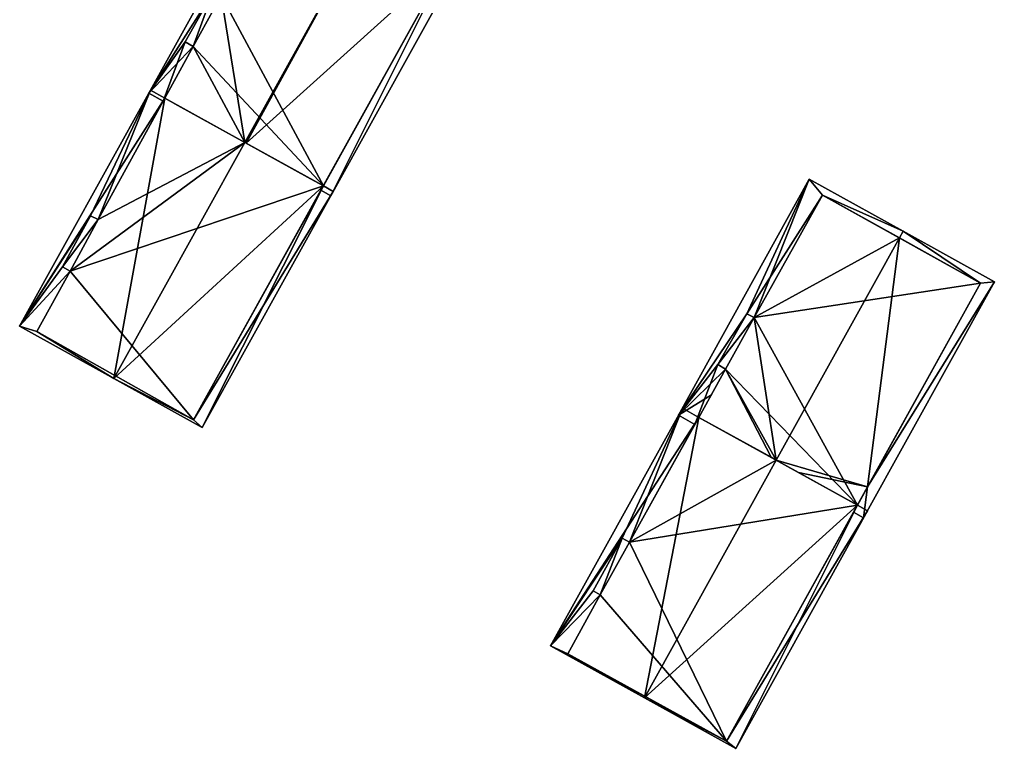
# Model space of a CAD drawing. Extents: x 2679264 to 2679716, y 1246766 to 1247183.
# Drawn here: x 2679467.7 to 2679522.4, y 1246802.2 to 1246843.1 of the extents above; entities that cross this region are included whole.
import ezdxf

# ---------------------------------------------------------------- set-up
doc = ezdxf.new("R2010")
doc.units = 0

msp = doc.modelspace()

# ---------------------------------------------------------------- linework, layer by layer
for points in [[(2679482.15, 1246851.99, 468.604), (2679478.52, 1246844.63, 468.801), (2679474.93, 1246838.98, 468.603)], [(2679482.15, 1246851.99, 468.604), (2679474.93, 1246838.98, 468.603), (2679478.52, 1246844.63, 468.801)], [(2679480.32, 1246836.21, 471.664), (2679478.99, 1246844.45, 469.054), (2679487.35, 1246848.87, 471.664)], [(2679480.39, 1246836.17, 471.62), (2679480.32, 1246836.21, 471.664), (2679487.35, 1246848.87, 471.664)], [(2679487.35, 1246848.87, 471.664), (2679491.73, 1246846.41, 468.941), (2679480.39, 1246836.17, 471.62)], [(2679484.73, 1246833.77, 455.009), (2679491.73, 1246846.41, 455.009), (2679478.99, 1246844.45, 455.009)], [(2679480.39, 1246836.17, 471.62), (2679491.73, 1246846.41, 468.941), (2679484.73, 1246833.77, 468.941)], [(2679485.14, 1246833.22, 468.603), (2679484.59, 1246833.53, 468.941), (2679491.73, 1246846.41, 468.941)], [(2679484.59, 1246833.53, 468.941), (2679485.14, 1246833.22, 468.603), (2679491.73, 1246846.41, 468.941)], [(2679484.73, 1246833.77, 455.009), (2679484.73, 1246833.77, 468.941), (2679491.73, 1246846.41, 468.941)], [(2679491.73, 1246846.41, 455.009), (2679484.73, 1246833.77, 455.009), (2679491.73, 1246846.41, 468.941)], [(2679485.14, 1246833.22, 468.603), (2679491.73, 1246846.41, 468.941), (2679492.39, 1246846.31, 468.604)], [(2679485.14, 1246833.22, 468.603), (2679492.39, 1246846.31, 468.604), (2679491.73, 1246846.41, 468.941)], [(2679478.52, 1246844.63, 468.801), (2679476.98, 1246841.86, 468.803), (2679474.93, 1246838.98, 468.603)], [(2679478.52, 1246844.63, 468.801), (2679474.93, 1246838.98, 468.603), (2679476.98, 1246841.86, 468.803)], [(2679476.98, 1246841.86, 468.803), (2679478.52, 1246844.63, 468.801), (2679477.42, 1246841.59, 469.064)], [(2679478.52, 1246844.63, 468.801), (2679476.98, 1246841.86, 468.803), (2679476.98, 1246841.86, 455.009)], [(2679478.52, 1246844.63, 455.009), (2679478.52, 1246844.63, 468.801), (2679476.98, 1246841.86, 455.009)], [(2679476.98, 1246841.86, 455.009), (2679477.42, 1246841.59, 455.009), (2679478.52, 1246844.63, 455.009)], [(2679478.99, 1246844.45, 469.054), (2679477.42, 1246841.59, 469.064), (2679478.52, 1246844.63, 468.801)], [(2679477.42, 1246841.59, 455.009), (2679478.99, 1246844.45, 455.009), (2679478.52, 1246844.63, 455.009)], [(2679477.42, 1246841.59, 469.064), (2679478.99, 1246844.45, 469.054), (2679480.32, 1246836.21, 471.664)], [(2679477.42, 1246841.59, 455.009), (2679484.73, 1246833.77, 455.009), (2679478.99, 1246844.45, 455.009)], [(2679476.98, 1246841.86, 468.803), (2679475.74, 1246838.52, 469.072), (2679474.93, 1246838.98, 468.603)], [(2679476.98, 1246841.86, 468.803), (2679474.93, 1246838.98, 468.603), (2679477.42, 1246841.59, 469.064)], [(2679476.98, 1246841.86, 468.803), (2679477.42, 1246841.59, 469.064), (2679475.74, 1246838.52, 469.072)], [(2679476.98, 1246841.86, 468.803), (2679477.42, 1246841.59, 469.064), (2679477.42, 1246841.59, 455.009)], [(2679476.98, 1246841.86, 455.009), (2679476.98, 1246841.86, 468.803), (2679477.42, 1246841.59, 455.009)], [(2679474.93, 1246838.98, 468.603), (2679475.74, 1246838.52, 469.072), (2679477.42, 1246841.59, 469.064)], [(2679475.84, 1246838.7, 469.072), (2679477.42, 1246841.59, 469.064), (2679480.32, 1246836.21, 471.664)], [(2679475.84, 1246838.7, 455.009), (2679477.42, 1246841.59, 469.064), (2679475.84, 1246838.7, 469.072)], [(2679475.84, 1246838.7, 455.009), (2679477.42, 1246841.59, 455.009), (2679477.42, 1246841.59, 469.064)], [(2679477.42, 1246841.59, 455.009), (2679475.84, 1246838.7, 455.009), (2679484.73, 1246833.77, 455.009)], [(2679475.84, 1246838.7, 472.311), (2679467.68, 1246825.9, 471.8), (2679475.02, 1246839.14, 471.8)], [(2679475.02, 1246839.14, 471.8), (2679467.68, 1246825.9, 471.8), (2679471.66, 1246832.1, 472.06)], [(2679472.1, 1246831.88, 472.331), (2679475.02, 1246839.14, 471.8), (2679471.66, 1246832.1, 472.06)], [(2679475.84, 1246838.7, 472.311), (2679475.02, 1246839.14, 471.8), (2679472.1, 1246831.88, 472.331)], [(2679472.98, 1246822.96, 475.135), (2679467.68, 1246825.9, 471.8), (2679475.84, 1246838.7, 472.311)], [(2679475.74, 1246838.52, 469.072), (2679475.84, 1246838.7, 472.311), (2679472.1, 1246831.88, 472.331)], [(2679480.32, 1246836.21, 455.009), (2679475.84, 1246838.7, 455.009), (2679472.1, 1246831.88, 455.009)], [(2679472.1, 1246831.88, 455.009), (2679475.74, 1246838.52, 469.072), (2679472.1, 1246831.88, 472.331)], [(2679472.1, 1246831.88, 455.009), (2679475.74, 1246838.52, 455.009), (2679475.74, 1246838.52, 469.072)], [(2679480.32, 1246836.21, 475.135), (2679472.98, 1246822.96, 475.135), (2679475.84, 1246838.7, 472.311)], [(2679475.74, 1246838.52, 469.072), (2679475.84, 1246838.7, 469.072), (2679475.84, 1246838.7, 472.311)], [(2679475.74, 1246838.52, 455.009), (2679475.84, 1246838.7, 455.009), (2679475.84, 1246838.7, 469.072)], [(2679475.74, 1246838.52, 469.072), (2679475.74, 1246838.52, 455.009), (2679475.84, 1246838.7, 469.072)], [(2679480.32, 1246836.21, 471.664), (2679480.32, 1246836.21, 475.135), (2679475.84, 1246838.7, 472.311)], [(2679480.32, 1246836.21, 471.664), (2679475.84, 1246838.7, 472.311), (2679476.57, 1246838.29, 469.493)], [(2679475.84, 1246838.7, 469.072), (2679476.57, 1246838.29, 469.493), (2679475.84, 1246838.7, 472.311)], [(2679484.73, 1246833.77, 455.009), (2679480.32, 1246836.21, 455.009), (2679470.52, 1246828.98, 455.009)], [(2679480.32, 1246836.21, 455.009), (2679472.1, 1246831.88, 455.009), (2679470.52, 1246828.98, 455.009)], [(2679484.73, 1246833.77, 472.168), (2679472.98, 1246822.96, 475.135), (2679480.32, 1246836.21, 475.135)], [(2679484.01, 1246834.16, 469.383), (2679484.73, 1246833.77, 472.168), (2679480.32, 1246836.21, 471.664)], [(2679484.73, 1246833.77, 472.168), (2679480.32, 1246836.21, 475.135), (2679480.32, 1246836.21, 471.664)], [(2679484.73, 1246833.77, 468.941), (2679484.73, 1246833.77, 472.168), (2679484.01, 1246834.16, 469.383)], [(2679511.98, 1246834.15, 468.604), (2679508.48, 1246826.6, 468.901), (2679504.64, 1246820.91, 468.603)], [(2679511.98, 1246834.15, 468.604), (2679504.64, 1246820.91, 468.603), (2679508.48, 1246826.6, 468.901)], [(2679511.98, 1246834.15, 468.604), (2679512.72, 1246833.25, 469.143), (2679508.48, 1246826.6, 468.901)], [(2679508.89, 1246826.38, 469.135), (2679511.98, 1246834.15, 468.604), (2679508.48, 1246826.6, 468.901)], [(2679512.72, 1246833.25, 469.143), (2679511.98, 1246834.15, 468.604), (2679508.89, 1246826.38, 469.135)], [(2679511.98, 1246834.15, 468.604), (2679517.25, 1246831.23, 471.597), (2679512.72, 1246833.25, 469.143)], [(2679517.25, 1246831.23, 471.597), (2679511.98, 1246834.15, 468.604), (2679512.72, 1246833.25, 469.143)], [(2679484.73, 1246833.77, 455.009), (2679470.52, 1246828.98, 455.009), (2679477.44, 1246820.64, 455.009)], [(2679477.93, 1246820.22, 471.8), (2679472.98, 1246822.96, 475.135), (2679484.73, 1246833.77, 472.168)], [(2679485.27, 1246833.46, 471.8), (2679484.73, 1246833.77, 472.168), (2679477.44, 1246820.64, 472.169)], [(2679484.59, 1246833.53, 468.941), (2679477.44, 1246820.64, 472.169), (2679484.73, 1246833.77, 472.168)], [(2679485.27, 1246833.46, 471.8), (2679477.93, 1246820.22, 471.8), (2679484.73, 1246833.77, 472.168)], [(2679484.73, 1246833.77, 468.941), (2679484.59, 1246833.53, 468.941), (2679484.73, 1246833.77, 472.168)], [(2679484.59, 1246833.53, 455.009), (2679484.73, 1246833.77, 468.941), (2679484.73, 1246833.77, 455.009)], [(2679484.59, 1246833.53, 455.009), (2679484.59, 1246833.53, 468.941), (2679484.73, 1246833.77, 468.941)], [(2679484.59, 1246833.53, 468.941), (2679477.44, 1246820.64, 455.009), (2679477.44, 1246820.64, 472.169)], [(2679484.59, 1246833.53, 468.941), (2679484.59, 1246833.53, 455.009), (2679477.44, 1246820.64, 455.009)], [(2679477.93, 1246820.22, 471.8), (2679485.27, 1246833.46, 471.8), (2679477.44, 1246820.64, 472.169)], [(2679512.72, 1246833.25, 469.143), (2679508.89, 1246826.38, 469.135), (2679508.48, 1246826.6, 468.901)], [(2679512.72, 1246833.25, 469.143), (2679517.04, 1246830.85, 471.597), (2679508.89, 1246826.38, 469.135)], [(2679512.72, 1246833.25, 469.143), (2679508.89, 1246826.38, 469.135), (2679512.72, 1246833.25, 455.04)], [(2679512.72, 1246833.25, 455.04), (2679508.89, 1246826.38, 469.135), (2679508.89, 1246826.38, 455.04)], [(2679521.59, 1246828.32, 455.04), (2679512.72, 1246833.25, 455.04), (2679508.89, 1246826.38, 455.04)], [(2679517.25, 1246831.23, 471.597), (2679517.04, 1246830.85, 471.597), (2679512.72, 1246833.25, 469.143)], [(2679517.04, 1246830.85, 471.597), (2679517.25, 1246831.23, 471.597), (2679512.72, 1246833.25, 469.143)], [(2679521.59, 1246828.32, 468.936), (2679517.04, 1246830.85, 471.597), (2679512.72, 1246833.25, 455.04)], [(2679521.59, 1246828.32, 455.04), (2679521.59, 1246828.32, 468.936), (2679512.72, 1246833.25, 455.04)], [(2679517.04, 1246830.85, 471.597), (2679512.72, 1246833.25, 469.143), (2679512.72, 1246833.25, 455.04)], [(2679471.66, 1246832.1, 472.06), (2679467.68, 1246825.9, 471.8), (2679470.1, 1246829.23, 472.074)], [(2679471.66, 1246832.1, 472.06), (2679470.1, 1246829.23, 472.074), (2679470.1, 1246829.23, 455.009)], [(2679471.66, 1246832.1, 455.009), (2679471.66, 1246832.1, 472.06), (2679470.1, 1246829.23, 455.009)], [(2679472.1, 1246831.88, 455.009), (2679471.66, 1246832.1, 455.009), (2679470.1, 1246829.23, 455.009)], [(2679472.1, 1246831.88, 472.331), (2679471.66, 1246832.1, 472.06), (2679472.1, 1246831.88, 455.009)], [(2679472.1, 1246831.88, 455.009), (2679471.66, 1246832.1, 472.06), (2679471.66, 1246832.1, 455.009)], [(2679472.1, 1246831.88, 455.009), (2679470.1, 1246829.23, 455.009), (2679470.52, 1246828.98, 455.009)], [(2679510.13, 1246818.38, 471.597), (2679508.89, 1246826.38, 469.135), (2679517.04, 1246830.85, 471.597)], [(2679515.25, 1246816.89, 468.936), (2679510.13, 1246818.38, 471.597), (2679517.04, 1246830.85, 471.597)], [(2679521.59, 1246828.32, 468.936), (2679515.25, 1246816.89, 468.936), (2679517.04, 1246830.85, 471.597)], [(2679521.59, 1246828.32, 468.936), (2679517.04, 1246830.85, 471.597), (2679517.25, 1246831.23, 471.597)], [(2679521.59, 1246828.32, 468.936), (2679517.25, 1246831.23, 471.597), (2679517.04, 1246830.85, 471.597)], [(2679521.59, 1246828.32, 468.936), (2679517.25, 1246831.23, 471.597), (2679522.37, 1246828.39, 468.604)], [(2679522.37, 1246828.39, 468.604), (2679517.25, 1246831.23, 471.597), (2679521.59, 1246828.32, 468.936)], [(2679470.1, 1246829.23, 472.074), (2679467.68, 1246825.9, 471.8), (2679470.52, 1246828.98, 472.344)], [(2679470.1, 1246829.23, 472.074), (2679470.52, 1246828.98, 472.344), (2679470.52, 1246828.98, 455.009)], [(2679470.1, 1246829.23, 455.009), (2679470.1, 1246829.23, 472.074), (2679470.52, 1246828.98, 455.009)], [(2679470.52, 1246828.98, 472.344), (2679467.68, 1246825.9, 471.8), (2679468.66, 1246825.61, 472.35)], [(2679470.52, 1246828.98, 472.344), (2679468.66, 1246825.61, 472.35), (2679468.66, 1246825.61, 455.009)], [(2679470.52, 1246828.98, 455.009), (2679470.52, 1246828.98, 472.344), (2679468.66, 1246825.61, 455.009)], [(2679470.52, 1246828.98, 455.009), (2679468.66, 1246825.61, 455.009), (2679477.44, 1246820.64, 455.009)], [(2679514.68, 1246815.86, 455.04), (2679521.59, 1246828.32, 455.04), (2679508.89, 1246826.38, 455.04)], [(2679521.59, 1246828.32, 455.04), (2679514.68, 1246815.86, 455.04), (2679514.68, 1246815.86, 468.936)], [(2679521.59, 1246828.32, 468.936), (2679521.59, 1246828.32, 455.04), (2679514.68, 1246815.86, 468.936)], [(2679515.03, 1246815.15, 468.603), (2679515.25, 1246816.89, 468.936), (2679522.37, 1246828.39, 468.604)], [(2679515.03, 1246815.15, 468.603), (2679522.37, 1246828.39, 468.604), (2679515.25, 1246816.89, 468.936)], [(2679515.25, 1246816.89, 468.936), (2679521.59, 1246828.32, 468.936), (2679522.37, 1246828.39, 468.604)], [(2679515.25, 1246816.89, 468.936), (2679522.37, 1246828.39, 468.604), (2679521.59, 1246828.32, 468.936)], [(2679508.48, 1246826.6, 468.901), (2679506.86, 1246823.74, 468.884), (2679504.64, 1246820.91, 468.603)], [(2679508.48, 1246826.6, 468.901), (2679504.64, 1246820.91, 468.603), (2679506.86, 1246823.74, 468.884)], [(2679508.89, 1246826.38, 469.135), (2679506.86, 1246823.74, 468.884), (2679508.48, 1246826.6, 468.901)], [(2679508.48, 1246826.6, 468.901), (2679506.86, 1246823.74, 468.884), (2679508.48, 1246826.6, 455.04)], [(2679508.48, 1246826.6, 455.04), (2679506.86, 1246823.74, 468.884), (2679506.86, 1246823.74, 455.04)], [(2679506.86, 1246823.74, 455.04), (2679508.89, 1246826.38, 455.04), (2679508.48, 1246826.6, 455.04)], [(2679508.89, 1246826.38, 469.135), (2679508.48, 1246826.6, 468.901), (2679508.89, 1246826.38, 455.04)], [(2679508.89, 1246826.38, 455.04), (2679508.48, 1246826.6, 468.901), (2679508.48, 1246826.6, 455.04)], [(2679508.89, 1246826.38, 469.135), (2679507.29, 1246823.48, 469.133), (2679506.86, 1246823.74, 468.884)], [(2679506.86, 1246823.74, 455.04), (2679507.29, 1246823.48, 455.04), (2679508.89, 1246826.38, 455.04)], [(2679507.29, 1246823.48, 469.133), (2679508.89, 1246826.38, 469.135), (2679510.13, 1246818.38, 471.597)], [(2679507.29, 1246823.48, 455.04), (2679514.68, 1246815.86, 455.04), (2679508.89, 1246826.38, 455.04)], [(2679467.68, 1246825.9, 471.8), (2679472.98, 1246822.96, 475.135), (2679468.66, 1246825.61, 472.35)], [(2679468.66, 1246825.61, 472.35), (2679472.98, 1246822.96, 475.135), (2679473.06, 1246823.11, 475.135)], [(2679468.66, 1246825.61, 472.35), (2679473.06, 1246823.11, 475.135), (2679468.66, 1246825.61, 455.009)], [(2679473.06, 1246823.11, 475.135), (2679477.44, 1246820.64, 472.169), (2679468.66, 1246825.61, 455.009)], [(2679468.66, 1246825.61, 455.009), (2679477.44, 1246820.64, 472.169), (2679477.44, 1246820.64, 455.009)], [(2679506.86, 1246823.74, 468.884), (2679505.57, 1246820.39, 469.132), (2679504.64, 1246820.91, 468.603)], [(2679506.86, 1246823.74, 468.884), (2679504.64, 1246820.91, 468.603), (2679507.29, 1246823.48, 469.133)], [(2679506.86, 1246823.74, 468.884), (2679507.29, 1246823.48, 469.133), (2679505.57, 1246820.39, 469.132)], [(2679506.86, 1246823.74, 468.884), (2679507.29, 1246823.48, 469.133), (2679507.29, 1246823.48, 455.04)], [(2679506.86, 1246823.74, 455.04), (2679506.86, 1246823.74, 468.884), (2679507.29, 1246823.48, 455.04)], [(2679507.29, 1246823.48, 469.133), (2679504.64, 1246820.91, 468.603), (2679506.49, 1246822.04, 469.133)], [(2679505.79, 1246820.78, 469.132), (2679507.29, 1246823.48, 469.133), (2679509.84, 1246818.54, 471.436)], [(2679505.79, 1246820.78, 469.132), (2679507.29, 1246823.48, 455.04), (2679507.29, 1246823.48, 469.133)], [(2679505.79, 1246820.78, 469.132), (2679505.79, 1246820.78, 455.04), (2679507.29, 1246823.48, 455.04)], [(2679507.29, 1246823.48, 455.04), (2679505.79, 1246820.78, 455.04), (2679514.68, 1246815.86, 455.04)], [(2679507.29, 1246823.48, 469.133), (2679510.13, 1246818.38, 471.597), (2679509.84, 1246818.54, 471.436)], [(2679473.06, 1246823.11, 475.135), (2679472.98, 1246822.96, 475.135), (2679477.44, 1246820.64, 472.169)], [(2679472.98, 1246822.96, 475.135), (2679477.93, 1246820.22, 471.8), (2679477.44, 1246820.64, 472.169)], [(2679504.64, 1246820.91, 468.603), (2679505.57, 1246820.39, 469.132), (2679506.49, 1246822.04, 469.133)], [(2679497.47, 1246807.96, 471.8), (2679504.86, 1246821.3, 471.8), (2679505.79, 1246820.78, 472.389)], [(2679504.86, 1246821.3, 471.8), (2679497.47, 1246807.96, 471.8), (2679501.49, 1246814, 472.128)], [(2679501.89, 1246813.77, 472.384), (2679504.86, 1246821.3, 471.8), (2679501.49, 1246814, 472.128)], [(2679505.79, 1246820.78, 472.389), (2679504.86, 1246821.3, 471.8), (2679501.89, 1246813.77, 472.384)], [(2679502.73, 1246805.04, 475.135), (2679497.47, 1246807.96, 471.8), (2679505.79, 1246820.78, 472.389)], [(2679505.57, 1246820.39, 469.132), (2679505.79, 1246820.78, 472.389), (2679501.89, 1246813.77, 472.384)], [(2679505.79, 1246820.78, 455.04), (2679501.89, 1246813.77, 455.04), (2679510.13, 1246818.38, 455.04)], [(2679510.13, 1246818.38, 475.135), (2679502.73, 1246805.04, 475.135), (2679505.79, 1246820.78, 472.389)], [(2679505.57, 1246820.39, 469.132), (2679505.79, 1246820.78, 469.132), (2679505.79, 1246820.78, 472.389)], [(2679505.57, 1246820.39, 469.132), (2679505.79, 1246820.78, 455.04), (2679505.79, 1246820.78, 469.132)], [(2679505.57, 1246820.39, 469.132), (2679505.57, 1246820.39, 455.04), (2679505.79, 1246820.78, 455.04)], [(2679510.13, 1246818.38, 471.597), (2679510.13, 1246818.38, 475.135), (2679505.79, 1246820.78, 472.389)], [(2679505.79, 1246820.78, 472.389), (2679506.5, 1246820.39, 469.537), (2679510.13, 1246818.38, 471.597)], [(2679505.79, 1246820.78, 472.389), (2679505.79, 1246820.78, 469.132), (2679506.5, 1246820.39, 469.537)], [(2679501.89, 1246813.77, 455.04), (2679505.57, 1246820.39, 469.132), (2679501.89, 1246813.77, 472.384)], [(2679501.89, 1246813.77, 455.04), (2679505.57, 1246820.39, 455.04), (2679505.57, 1246820.39, 469.132)], [(2679501.89, 1246813.77, 455.04), (2679514.68, 1246815.86, 455.04), (2679510.13, 1246818.38, 455.04)], [(2679514.68, 1246815.86, 472.17), (2679502.73, 1246805.04, 475.135), (2679510.13, 1246818.38, 475.135)], [(2679510.13, 1246818.38, 471.597), (2679515.25, 1246816.89, 468.936), (2679511.38, 1246817.69, 470.867)], [(2679511.38, 1246817.69, 470.867), (2679510.13, 1246818.38, 475.135), (2679510.13, 1246818.38, 471.597)], [(2679510.13, 1246818.38, 475.135), (2679511.38, 1246817.69, 470.867), (2679514.68, 1246815.86, 472.17)], [(2679514.68, 1246815.86, 468.936), (2679511.38, 1246817.69, 470.867), (2679515.25, 1246816.89, 468.936)], [(2679514.68, 1246815.86, 472.17), (2679511.38, 1246817.69, 470.867), (2679513.93, 1246816.27, 469.37)], [(2679515.03, 1246815.15, 468.603), (2679514.46, 1246815.46, 468.936), (2679515.25, 1246816.89, 468.936)], [(2679514.46, 1246815.46, 468.936), (2679515.03, 1246815.15, 468.603), (2679515.25, 1246816.89, 468.936)], [(2679514.68, 1246815.86, 468.936), (2679514.68, 1246815.86, 472.17), (2679513.93, 1246816.27, 469.37)], [(2679501.89, 1246813.77, 455.04), (2679507.34, 1246802.61, 455.04), (2679514.68, 1246815.86, 455.04)], [(2679507.86, 1246802.2, 471.8), (2679502.73, 1246805.04, 475.135), (2679514.68, 1246815.86, 472.17)], [(2679515.25, 1246815.54, 471.8), (2679514.68, 1246815.86, 472.17), (2679507.34, 1246802.61, 472.172)], [(2679514.46, 1246815.46, 468.936), (2679507.34, 1246802.61, 472.172), (2679514.68, 1246815.86, 472.17)], [(2679507.86, 1246802.2, 471.8), (2679515.25, 1246815.54, 471.8), (2679507.34, 1246802.61, 472.172)], [(2679515.25, 1246815.54, 471.8), (2679507.86, 1246802.2, 471.8), (2679514.68, 1246815.86, 472.17)], [(2679514.68, 1246815.86, 468.936), (2679514.46, 1246815.46, 468.936), (2679514.68, 1246815.86, 472.17)], [(2679514.46, 1246815.46, 455.04), (2679514.68, 1246815.86, 468.936), (2679514.68, 1246815.86, 455.04)], [(2679514.46, 1246815.46, 455.04), (2679514.46, 1246815.46, 468.936), (2679514.68, 1246815.86, 468.936)], [(2679514.46, 1246815.46, 468.936), (2679507.34, 1246802.61, 455.04), (2679507.34, 1246802.61, 472.172)], [(2679514.46, 1246815.46, 468.936), (2679514.46, 1246815.46, 455.04), (2679507.34, 1246802.61, 455.04)], [(2679501.49, 1246814, 472.128), (2679497.47, 1246807.96, 471.8), (2679499.85, 1246811.05, 472.124)], [(2679501.49, 1246814, 472.128), (2679499.85, 1246811.05, 472.124), (2679501.49, 1246814, 455.04)], [(2679501.49, 1246814, 455.04), (2679499.85, 1246811.05, 472.124), (2679499.85, 1246811.05, 455.04)], [(2679501.49, 1246814, 455.04), (2679499.85, 1246811.05, 455.04), (2679500.26, 1246810.83, 455.04)], [(2679501.89, 1246813.77, 455.04), (2679501.49, 1246814, 455.04), (2679500.26, 1246810.83, 455.04)], [(2679501.89, 1246813.77, 472.384), (2679501.49, 1246814, 472.128), (2679501.89, 1246813.77, 455.04)], [(2679501.89, 1246813.77, 455.04), (2679501.49, 1246814, 472.128), (2679501.49, 1246814, 455.04)], [(2679501.89, 1246813.77, 455.04), (2679500.26, 1246810.83, 455.04), (2679507.34, 1246802.61, 455.04)], [(2679499.85, 1246811.05, 472.124), (2679497.47, 1246807.96, 471.8), (2679500.26, 1246810.83, 472.382)], [(2679500.26, 1246810.83, 472.382), (2679497.47, 1246807.96, 471.8), (2679498.43, 1246807.52, 472.385)], [(2679500.26, 1246810.83, 472.382), (2679498.43, 1246807.52, 472.385), (2679498.43, 1246807.52, 455.04)], [(2679500.26, 1246810.83, 455.04), (2679500.26, 1246810.83, 472.382), (2679498.43, 1246807.52, 455.04)], [(2679500.26, 1246810.83, 455.04), (2679498.43, 1246807.52, 455.04), (2679507.34, 1246802.61, 455.04)], [(2679499.85, 1246811.05, 472.124), (2679500.26, 1246810.83, 472.382), (2679500.26, 1246810.83, 455.04)], [(2679499.85, 1246811.05, 455.04), (2679499.85, 1246811.05, 472.124), (2679500.26, 1246810.83, 455.04)], [(2679497.47, 1246807.96, 471.8), (2679502.73, 1246805.04, 475.135), (2679498.43, 1246807.52, 472.385)], [(2679498.43, 1246807.52, 472.385), (2679502.73, 1246805.04, 475.135), (2679502.78, 1246805.12, 475.135)], [(2679498.43, 1246807.52, 472.385), (2679502.78, 1246805.12, 475.135), (2679498.43, 1246807.52, 455.04)], [(2679502.78, 1246805.12, 475.135), (2679507.34, 1246802.61, 472.172), (2679498.43, 1246807.52, 455.04)], [(2679498.43, 1246807.52, 455.04), (2679507.34, 1246802.61, 472.172), (2679507.34, 1246802.61, 455.04)], [(2679502.78, 1246805.12, 475.135), (2679502.73, 1246805.04, 475.135), (2679507.34, 1246802.61, 472.172)], [(2679502.73, 1246805.04, 475.135), (2679507.86, 1246802.2, 471.8), (2679507.34, 1246802.61, 472.172)]]:
    msp.add_3dface(points)

doc.saveas('drawing.dxf')
